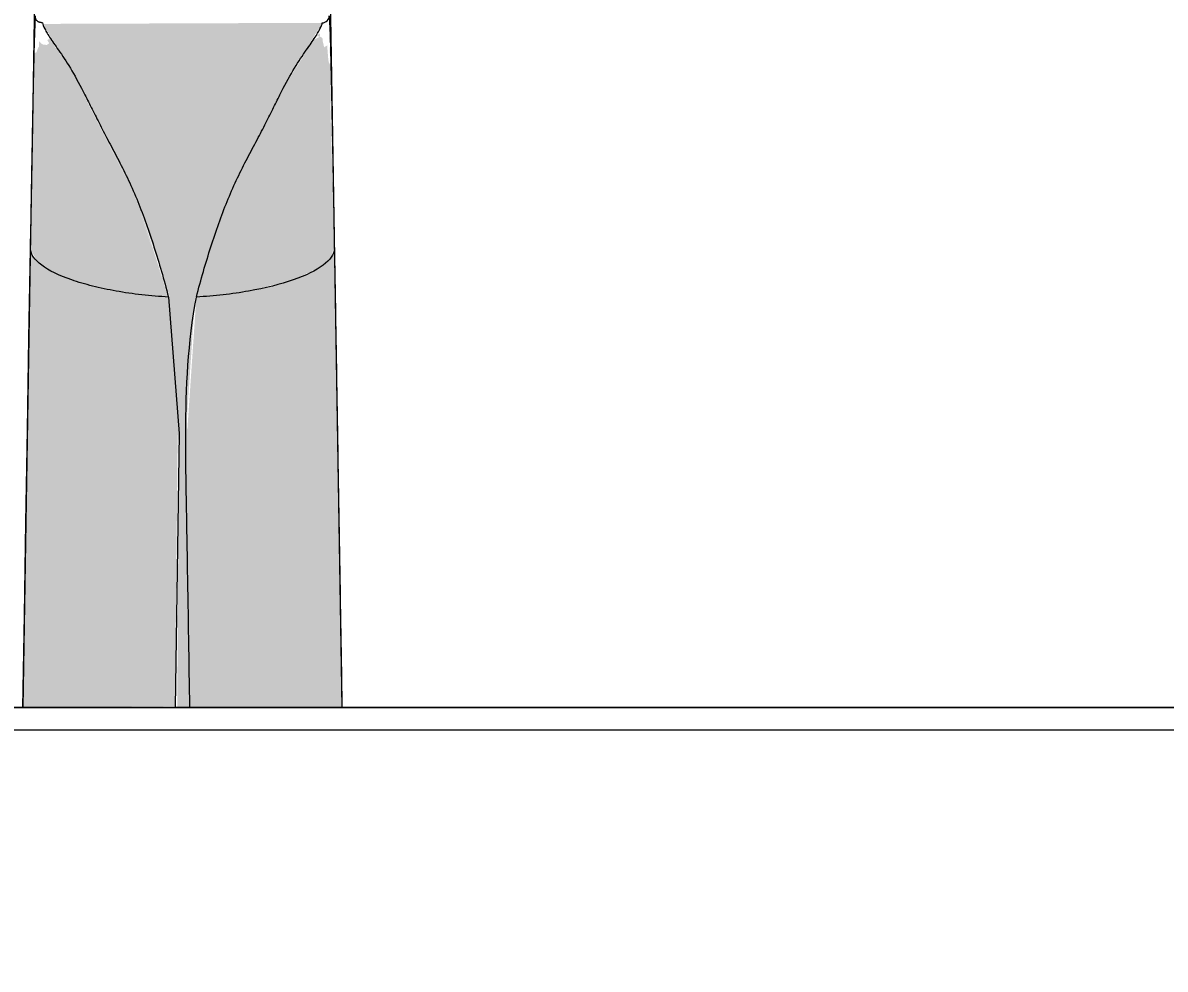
# Model space of a CAD drawing. Header units: millimetres. Extents: x 97900 to 162318, y -1987 to 22028.
# Drawn here: x 149735.8 to 149900, y 9062.4 to 9198.4 of the extents above; entities that cross this region are included whole.
import ezdxf

# ---------------------------------------------------------------- set-up
doc = ezdxf.new("R2010")
doc.units = ezdxf.units.MM
for name, color, linetype, lineweight in [('0-1', 7, 'Continuous', 9), ('A-ANNO-DIMS', 7, 'Continuous', 9), ('A-ANNO-DIMS-25', 7, 'Continuous', 9), ('A-WALL-PATT', 7, 'Continuous', 9), ('P-SANR-FIXT', 7, 'Continuous', 9)]:
    doc.layers.add(name, color=color, linetype=linetype, lineweight=lineweight)
doc.layers.add('0-2', color=7, linetype='Continuous', lineweight=9, transparency=0.7)
doc.layers.add('I-FURN-5', color=7, linetype='Continuous', lineweight=9, true_color=0xc0c0c0)
doc.styles.add('ISOCPEUR_2', font='isocpeur.ttf', dxfattribs={"width": 0.9, "height": 62.5})
doc.dimstyles.new('ISO-2_5_0_9К_БОЛЬШОЙ_1', dxfattribs={"dimscale": 304.8, "dimtxt": 62.248823, "dimasz": 0.123031, "dimexe": 0.098425, "dimexo": 0.246063, "dimgap": 0, "dimtad": 1, "dimdec": 0, "dimrnd": 10, "dimzin": 0, "dimdsep": 46, "dimtxsty": 'ISOCPEUR_2', "dimblk1": 'OBLIQUE', "dimblk2": 'OBLIQUE', "dimsah": 1, "dimcen": 0.09, "dimdle": 0.098425, "dimazin": 0, "dimtfac": 1, "dimtdec": 4, "dimtix": 1, "dimtmove": 0, "dimatfit": 3, "dimfxl": 1, "dimtvp": 1, "dimtolj": 1, "dimtzin": 0, "dimarcsym": 2})

# ---------------------------------------------------------------- blocks, each defined once
blk = doc.blocks.new('смеситель для раковины - Default-30615600-Развертка 3_35-3')
at = {"layer": '0-2'}
h = blk.add_hatch(color=256, dxfattribs=at)
h.paths.add_polyline_path([(17302.28, 9155.27), (17301.04, 9214.01), (17300.98, 9213.57), (17302.03, 9169.34), (17302.28, 9155.66)])
h.paths.add_polyline_path([(17300.98, 9214.11), (17301.03, 9214.25), (17300.97, 9214.25)])
for points in [[(17282.26, 9158.99), (17287.38, 9174.14), (17296.17, 9191.55), (17300.31, 9198.29), (17300.27, 9198.38), (17260.23, 9198.23), (17262.59, 9194.19), (17265.38, 9189.57), (17273.84, 9172.72), (17278.45, 9158.99), (17282.07, 9158.99)], [(17278.25, 9158.99), (17273.23, 9173.94), (17264.1, 9191.91), (17261.12, 9196.1), (17260.85, 9195.9), (17261.1, 9195.43), (17260.74, 9195.2), (17260.23, 9195.27), (17259.96, 9195.41), (17259.64, 9195.75), (17259.64, 9194.88), (17259.55, 9194.89), (17259.25, 9194.1), (17258.96, 9194.06), (17258.89, 9190.87), (17258.46, 9165.74), (17259.32, 9164.26), (17260.88, 9163.06), (17262.98, 9162.01), (17265.92, 9160.99), (17270.74, 9159.84), (17277.55, 9159.05)], [(17257.33, 9100), (17279.19, 9100.23), (17279.6, 9141.75), (17278.25, 9158.99), (17270.74, 9159.84), (17264.34, 9161.45), (17260.8, 9163.1), (17259.32, 9164.26), (17258.86, 9164.7), (17258.42, 9165.52), (17257.37, 9102.76)], [(17286.06, 9100), (17303.19, 9100), (17302.05, 9165.74), (17301.37, 9164.43), (17299.55, 9163.01), (17297.33, 9161.93), (17293.89, 9160.78), (17289.78, 9159.84), (17282.26, 9158.99), (17280.76, 9136.91), (17281.33, 9100)], [(17281.33, 9100), (17280.92, 9141.84), (17282.07, 9158.99), (17278.26, 9158.99), (17279.75, 9136.91), (17279.51, 9100), (17281.29, 9100)], [(17279.19, 9100), (17279.19, 9100), (17279.19, 9100)]]:
    blk.add_hatch(color=256, dxfattribs=at).paths.add_polyline_path(points)
h = blk.add_hatch(color=256, dxfattribs=at)
h.paths.add_polyline_path([(17301.46, 9193.08), (17301.32, 9192.11), (17301.44, 9192.95)])
h.paths.add_polyline_path([(17282.26, 9158.99), (17289.78, 9159.84), (17296.27, 9161.49), (17299.89, 9163.21), (17301.37, 9164.43), (17301.65, 9164.7), (17302.08, 9166.56), (17301.52, 9186.46), (17301.57, 9187.37), (17301.6, 9192.11), (17301.29, 9192.73), (17301.22, 9193.15), (17301.1, 9194.62), (17301.1, 9195.15), (17300.62, 9194.88), (17300.55, 9195.24), (17300.41, 9195.77), (17300.39, 9196.13), (17300.27, 9196.29), (17300.02, 9196.39), (17299.1, 9195.95), (17294.93, 9189.17), (17286.68, 9172.72), (17282.36, 9159.31)])
h.paths.add_polyline_path([(17300.02, 9196.39), (17300.02, 9196.87), (17299.53, 9196.5)])
h = blk.add_hatch(color=256, dxfattribs=at)
h.paths.add_polyline_path([(17278.25, 9158.99), (17278.15, 9159.31), (17273.24, 9173.94), (17274.17, 9171.67), (17278.15, 9159.31)])
h.paths.add_polyline_path([(17268.4, 9183.73), (17263.31, 9193.12), (17265.38, 9189.56), (17267.91, 9184.68)])
h = blk.add_hatch(color=256, dxfattribs=at)
h.paths.add_polyline_path([(17284.81, 9166.9), (17287.38, 9174.14), (17286.33, 9171.64), (17285.1, 9167.82)])
h.paths.add_polyline_path([(17292.43, 9184.33), (17297.43, 9193.44), (17294.93, 9189.17), (17293.01, 9185.46)])
at = {"layer": '0-1'}
for p, q in [((17259.15, 9210.55), (17258.71, 9183.84)), ((17301.37, 9210.55), (17301.79, 9185)), ((17301.79, 9185), (17302.08, 9167.61)), ((17258.7, 9183.73), (17258.44, 9167.88)), ((17258.44, 9167.88), (17257.32, 9100)), ((17302.08, 9167.61), (17303.19, 9100))]:
    blk.add_line(p, q, dxfattribs=at)
at = {"layer": 'P-SANR-FIXT'}
for p, q in [((17257.32, 9100), (17257.32, 9100)), ((17257.32, 9100), (17257.32, 9100)), ((17281.33, 9100), (17279.19, 9100)), ((17303.19, 9100), (17303.19, 9100))]:
    blk.add_line(p, q, dxfattribs=at)
at = {"layer": 'P-SANR-FIXT', "flags": 128}
for points in [[(17257.32, 9100), (17257.54, 9113.3), (17257.76, 9126.6), (17257.98, 9139.9), (17258.2, 9153.09), (17258.42, 9165.85)], [(17278.26, 9158.99), (17279.79, 9139.37), (17279.51, 9119.68), (17279.19, 9100)], [(17279.19, 9100), (17272.4, 9100), (17266.3, 9100), (17261.49, 9100), (17258.4, 9100), (17257.32, 9100)]]:
    blk.add_lwpolyline(points, dxfattribs=at)
at = {"layer": 'P-SANR-FIXT'}
for points, knots in [([(17258.79, 9186.4), (17258.79, 9186.53), (17258.81, 9187.1), (17258.82, 9188.02), (17258.85, 9189.1), (17258.86, 9189.95), (17258.88, 9190.63), (17258.89, 9191.14), (17258.9, 9191.66), (17258.92, 9192.36), (17258.94, 9193.21), (17258.96, 9194.2), (17258.98, 9195.1), (17259.01, 9195.93), (17259.03, 9196.71), (17259.06, 9197.41), (17259.08, 9198), (17259.1, 9198.49), (17259.13, 9199.02), (17259.14, 9199.28), (17259.15, 9199.4)], [0.4178181, 0.4178181, 0.4178181, 0.4178181, 0.4285714, 0.4642857, 0.5, 0.5357143, 0.5535714, 0.5714286, 0.5892857, 0.6071429, 0.6428571, 0.6785714, 0.7142857, 0.75, 0.7857143, 0.8214286, 0.8571429, 0.8928571, 0.9285714, 1, 1, 1, 1]), ([(17260.16, 9198.38), (17260.11, 9198.39), (17260.01, 9198.4), (17259.88, 9198.43), (17259.76, 9198.45), (17259.67, 9198.48), (17259.58, 9198.51), (17259.51, 9198.54), (17259.44, 9198.59), (17259.37, 9198.65), (17259.33, 9198.7), (17259.29, 9198.73), (17259.26, 9198.75), (17259.23, 9198.75), (17259.2, 9198.77), (17259.17, 9198.89), (17259.16, 9199.1), (17259.15, 9199.26), (17259.16, 9199.4)], [0, 0, 0, 0, 0.1, 0.19375, 0.25, 0.3, 0.35, 0.4, 0.45, 0.525, 0.575, 0.6125, 0.65, 0.7, 0.75, 0.85, 0.9, 1, 1, 1, 1]), ([(17260.15, 9198.38), (17260.18, 9198.16), (17260.41, 9197.58), (17261.2, 9196.22), (17262.59, 9194.27), (17264.36, 9191.65), (17265.89, 9188.75), (17267.27, 9185.99), (17268.39, 9183.74), (17269.67, 9181.29), (17271.1, 9178.63), (17272.54, 9175.77), (17273.86, 9172.75), (17275.04, 9169.57), (17276.56, 9165.1), (17277.6, 9161.5), (17278.25, 9158.99)], [0, 0, 0, 0, 0.1, 0.2, 0.3, 0.4, 0.5, 0.55, 0.6, 0.65, 0.7, 0.75, 0.8, 0.85, 0.9, 1, 1, 1, 1]), ([(17282.26, 9158.99), (17282.91, 9161.5), (17283.96, 9165.1), (17285.48, 9169.57), (17286.66, 9172.75), (17287.98, 9175.77), (17289.42, 9178.63), (17290.84, 9181.29), (17292.13, 9183.74), (17293.24, 9185.99), (17294.63, 9188.75), (17296.16, 9191.65), (17297.92, 9194.27), (17299.31, 9196.22), (17300.1, 9197.58), (17300.33, 9198.16), (17300.36, 9198.38)], [0, 0, 0, 0, 0.1, 0.15, 0.2, 0.25, 0.3, 0.35, 0.4, 0.45, 0.5, 0.6, 0.7, 0.8, 0.9, 1, 1, 1, 1]), ([(17301.36, 9199.4), (17301.37, 9199.25), (17301.38, 9199.01), (17301.4, 9198.65), (17301.41, 9198.35), (17301.43, 9198.07), (17301.44, 9197.8), (17301.45, 9197.51), (17301.47, 9197.22), (17301.47, 9196.95), (17301.48, 9196.65), (17301.5, 9196.23), (17301.51, 9195.65), (17301.54, 9194.8), (17301.56, 9193.73), (17301.59, 9192.43), (17301.63, 9190.96), (17301.66, 9189.28), (17301.69, 9188.04), (17301.7, 9187.37)], [0, 0, 0, 0, 0.0833333, 0.125, 0.1666667, 0.2083333, 0.25, 0.2916667, 0.3125, 0.3333333, 0.3541667, 0.375, 0.4166667, 0.4583333, 0.5, 0.5416667, 0.5833333, 0.625, 0.6666667, 0.6666667, 0.6666667, 0.6666667]), ([(17258.75, 9184.01), (17258.75, 9184.51), (17258.77, 9185.18), (17258.78, 9185.83), (17258.78, 9186.01)], [0.35714286, 0.35714286, 0.35714286, 0.35714286, 0.39285714, 0.40735745, 0.40735745, 0.40735745, 0.40735745]), ([(17258.42, 9165.85), (17258.47, 9168.65), (17258.56, 9173.95), (17258.67, 9179.83), (17258.72, 9182.91), (17258.74, 9183.85)], [0, 0, 0, 0, 0.1428571, 0.2857143, 0.3532004, 0.3532004, 0.3532004, 0.3532004]), ([(17278.26, 9158.99), (17276.97, 9159.06), (17274.4, 9159.27), (17270.69, 9159.81), (17267.27, 9160.54), (17263.24, 9161.72), (17259.59, 9163.53), (17258.46, 9165.09), (17258.42, 9165.85)], [0, 0, 0, 0, 0.125, 0.25, 0.375, 0.5, 0.75, 1, 1, 1, 1]), ([(17302.09, 9165.85), (17302.02, 9164.34), (17298.73, 9161.91), (17291.06, 9159.99), (17286.11, 9159.27), (17283.55, 9159.06), (17282.26, 9158.99)], [0, 0, 0, 0, 0.5, 0.75, 0.875, 1, 1, 1, 1]), ([(17302.09, 9165.85), (17302.16, 9162.31), (17302.25, 9156.96), (17302.37, 9149.76), (17302.46, 9144.32), (17302.55, 9138.82), (17302.64, 9133.28), (17302.73, 9127.71), (17302.82, 9122.16), (17302.92, 9116.62), (17303.04, 9109.23), (17303.13, 9103.69), (17303.19, 9100)], [0, 0, 0, 0, 0.166667, 0.25, 0.333333, 0.416667, 0.5, 0.583333, 0.666667, 0.75, 0.833333, 1, 1, 1, 1]), ([(17281.33, 9100), (17281.22, 9106.56), (17281.06, 9116.4), (17280.84, 9129.53), (17280.6, 9142.65), (17281.06, 9152.52), (17282.26, 9158.99)], [-1, -1, -1, -1, -0.666667, -0.5, -0.333333, 0, 0, 0, 0]), ([(17257.32, 9100), (17257.34, 9100), (17257.99, 9100), (17260.26, 9100), (17262.53, 9100), (17265.37, 9100), (17268.65, 9100), (17272.32, 9100), (17275.75, 9100), (17278.71, 9100), (17282.13, 9100), (17286.22, 9100), (17290.26, 9100), (17293.07, 9100), (17295.09, 9100), (17296.94, 9100), (17299.06, 9100), (17302.15, 9100), (17303.17, 9100), (17303.19, 9100)], [0, 0, 0, 0, 0.111111, 0.166667, 0.222222, 0.277778, 0.333333, 0.388889, 0.444444, 0.479167, 0.513889, 0.583333, 0.652778, 0.6875, 0.722222, 0.756944, 0.791667, 0.861111, 1, 1, 1, 1]), ([(17257.32, 9100), (17257.34, 9100), (17257.99, 9100), (17260.26, 9100), (17262.53, 9100), (17265.37, 9100), (17268.65, 9100), (17272.32, 9100), (17275.75, 9100), (17278.71, 9100), (17282.13, 9100), (17286.22, 9100), (17290.26, 9100), (17293.07, 9100), (17295.09, 9100), (17296.94, 9100), (17299.06, 9100), (17302.15, 9100), (17303.17, 9100), (17303.19, 9100)], [0, 0, 0, 0, 0.111111, 0.166667, 0.222222, 0.277778, 0.333333, 0.388889, 0.444444, 0.479167, 0.513889, 0.583333, 0.652778, 0.6875, 0.722222, 0.756944, 0.791667, 0.861111, 1, 1, 1, 1]), ([(17258.68, 9100), (17259.13, 9100), (17260.26, 9100), (17262.53, 9100), (17265.37, 9100), (17268.65, 9100), (17272.32, 9100), (17275.75, 9100), (17278.03, 9100), (17279.02, 9100), (17279.17, 9100)], [0.1111111, 0.1111111, 0.1111111, 0.1111111, 0.1666667, 0.2222222, 0.2777778, 0.3333333, 0.3888889, 0.4444444, 0.4791667, 0.4852389, 0.4852389, 0.4852389, 0.4852389]), ([(17279.18, 9100), (17279.87, 9100), (17282.28, 9100), (17286.22, 9100), (17290.26, 9100), (17293.07, 9100), (17295.09, 9100), (17296.69, 9100), (17297.57, 9100), (17297.88, 9100)], [0.4852907, 0.4852907, 0.4852907, 0.4852907, 0.5138889, 0.5833333, 0.6527778, 0.6875, 0.7222222, 0.7569444, 0.7777778, 0.7777778, 0.7777778, 0.7777778]), ([(17303.19, 9100), (17303.2, 9100), (17302.45, 9100), (17299.33, 9100), (17292.82, 9100), (17285.96, 9100), (17281.33, 9100)], [-1, -1, -1, -1, -0.8, -0.6, -0.4, 0, 0, 0, 0]), ([(17303.19, 9100), (17303.2, 9100), (17302.45, 9100), (17299.33, 9100), (17292.82, 9100), (17285.96, 9100), (17281.33, 9100)], [-1, -1, -1, -1, -0.8, -0.6, -0.4, 0, 0, 0, 0]), ([(17297.88, 9100), (17298.09, 9100), (17299.32, 9100), (17300.74, 9100), (17301.62, 9100), (17301.84, 9100)], [0.7777778, 0.7777778, 0.7777778, 0.7777778, 0.7916667, 0.8611111, 0.8888889, 0.8888889, 0.8888889, 0.8888889])]:
    blk.add_open_spline(points, degree=3, knots=knots, dxfattribs=at)
for points in [[(17300.36, 9198.38), (17300.62, 9198.38), (17301.14, 9198.61), (17301.36, 9199.14), (17301.36, 9199.4)], [(17301.7, 9187.37), (17301.73, 9186.05), (17301.78, 9183.1), (17301.85, 9179.68), (17301.88, 9177.87)], [(17258.78, 9186.01), (17258.79, 9186.14), (17258.79, 9186.27), (17258.79, 9186.4)], [(17301.88, 9177.87), (17301.95, 9174.26), (17302.02, 9170.27), (17302.09, 9165.85)], [(17257.32, 9100), (17257.34, 9100), (17257.62, 9100), (17258.19, 9100)], [(17302.33, 9100), (17302.9, 9100), (17303.18, 9100), (17303.19, 9100)]]:
    blk.add_open_spline(points, degree=3, dxfattribs=at)
blk = doc.blocks.new('Мойка кухонная - Раковина Roca Victoria-N Unik 600х460 мм-30768662-Развертка 3_35-3')
at = {"layer": 'P-SANR-FIXT'}
for p, q in [((17550.82, 9100), (17010.82, 9100)), ((16996.71, 9096.82), (17564.37, 9096.82))]:
    blk.add_line(p, q, dxfattribs=at)
blk = doc.blocks.new('DIMBLOCK58-Развертка 3_35-3')
at = {"layer": 'A-ANNO-DIMS-25'}
for p, q in [((149459.35, 9175), (149459.35, 9469.38)), ((149758.79, 9325), (149758.79, 9469.38)), ((149459.35, 9439.38), (149758.79, 9439.38)), ((149459.35, 9439.38), (149459.35, 9175)), ((149758.79, 9439.38), (149758.79, 9325))]:
    blk.add_line(p, q, dxfattribs=at)
at = {"layer": 'A-ANNO-DIMS-25', "lineweight": 20}
for p, q in [((149459.35, 9439.38), (149478.1, 9458.13)), ((149758.79, 9439.38), (149777.54, 9458.13)), ((149459.35, 9439.38), (149440.6, 9420.63)), ((149758.79, 9439.38), (149740.04, 9420.63))]:
    blk.add_line(p, q, dxfattribs=at)
at = {"layer": 'A-ANNO-DIMS-25', "color": 0, "insert": (149549.81, 9521.03), "char_height": 62.5, "width": 142.2146, "attachment_point": 1, "line_spacing_factor": 1.149209, "style": 'ISOCPEUR_2'}
blk.add_mtext('300', dxfattribs=at)
blk = doc.blocks.new('_Oblique')
at = {"color": 0, "linetype": 'ByBlock', "lineweight": -2}
blk.add_line((-0.5, -0.5), (0.5, 0.5), dxfattribs=at)
blk = doc.blocks.new('DIMBLOCK59-Развертка 3_35-3')
at = {"layer": 'A-ANNO-DIMS-25'}
for p, q in [((149758.79, 9325), (149758.79, 9469.38)), ((150059.35, 9175), (150059.35, 9469.38)), ((149758.79, 9439.38), (150089.35, 9439.38)), ((149758.79, 9439.38), (149758.79, 9325)), ((150059.35, 9439.38), (150059.35, 9175))]:
    blk.add_line(p, q, dxfattribs=at)
at = {"layer": 'A-ANNO-DIMS-25', "lineweight": 20}
for p, q in [((149758.79, 9439.38), (149777.54, 9458.13)), ((150059.35, 9439.38), (150078.1, 9458.13)), ((149758.79, 9439.38), (149740.04, 9420.63)), ((150059.35, 9439.38), (150040.6, 9420.63))]:
    blk.add_line(p, q, dxfattribs=at)
at = {"layer": 'A-ANNO-DIMS-25', "color": 0, "insert": (149849.81, 9521.03), "char_height": 62.5, "width": 142.2146, "attachment_point": 1, "line_spacing_factor": 1.149209, "style": 'ISOCPEUR_2'}
blk.add_mtext('300', dxfattribs=at)

msp = doc.modelspace()

# ---------------------------------------------------------------- hatches: boundary and pattern name
at = {"layer": 'A-WALL-PATT'}
h = msp.add_hatch(dxfattribs=at)
h.set_pattern_fill('FP_19', color=256, style=0, pattern_type=2)
h.set_pattern_definition([(90, (148859.35, 8400), (-300, 2e-14), []), (180, (148859.35, 8400), (-4e-14, -300), [])])
h.paths.add_polyline_path([(149617.52, 8400), (150127.5, 8400), (150127.5, 9050), (150659.35, 9050), (150659.35, 10200), (148859.35, 10200), (148859.35, 9050), (149007.5, 9050), (149007.5, 8700), (149159.35, 8700), (149159.35, 8426.92), (149216.98, 8411.52), (149231.34, 8670), (149411.34, 8670), (149426.34, 8400), (149588.03, 8400)])
h.paths.add_polyline_path([(149737.86, 9193.66), (149738.04, 9193.94), (149738.17, 9194.88), (149738.44, 9194.99), (149738.59, 9195.29), (149738.59, 9195.72), (149739.29, 9195.21), (149739.63, 9195.48), (149739.29, 9196.05), (149739.83, 9196.12), (149738.71, 9198.93), (149738.8, 9207.13), (149738.57, 9207.13), (149738.35, 9206.23), (149738.18, 9206.5), (149738.04, 9210.54), (149737.76, 9201.16), (149737.69, 9194.58), (149737.85, 9193.7)])
h.paths.add_polyline_path([(149853.47, 8500), (149459.35, 8500), (149459.35, 9100), (149735.86, 9100), (149737.63, 9190.7), (149737.64, 9191.14), (149737.61, 9202.74), (149738.22, 9222.01), (149738.94, 9243.03), (149738.66, 9242.1), (149738.78, 9244.83), (149738.99, 9245.02), (149738.99, 9245.54), (149778.58, 9245.27), (149779.04, 9230.78), (149780.37, 9182.37), (149781.72, 9100), (150059.35, 9100), (150059.35, 8500)])
h.paths.add_polyline_path([(149779.5, 9183.58), (149780.23, 9187.37), (149779.97, 9186.21), (149779.53, 9183.73)])
h.paths.add_polyline_path([(149779.68, 9192.45), (149780.09, 9193.69), (149779.43, 9209.24), (149778.99, 9208.4), (149778.7, 9204.79), (149778.63, 9204.49), (149778.8, 9198.2), (149778.06, 9196.59), (149778.8, 9196.92), (149778.8, 9196.29), (149778.84, 9195.98), (149779.15, 9195.96), (149779.33, 9196.13), (149779.36, 9195.15), (149779.55, 9194.87), (149779.79, 9194.87), (149779.7, 9192.59)])
h.paths.add_polyline_path([(149777.74, 9196.12), (149778, 9196.51), (149777.88, 9196.39), (149777.79, 9196.22)])
h.paths.add_polyline_path([(149738.04, 9212.51), (149738.53, 9213.03), (149738.06, 9213.87), (149738.05, 9212.9)])
h.paths.add_polyline_path([(149779.53, 9212.51), (149779.24, 9213.27), (149779.24, 9212.93), (149779.47, 9212.58)])
h.paths.add_polyline_path([(149779.18, 9213.9), (149779.5, 9214.25), (149779.27, 9214.18), (149779.18, 9213.97)])
h.paths.add_polyline_path([(149738.49, 9214.56), (149738.32, 9214.74), (149738.39, 9214.59)])
h.paths.add_polyline_path([(149738.53, 9214.85), (149738.39, 9215.15), (149738.08, 9215.22), (149738.1, 9214.93), (149738.39, 9214.88)])
h.paths.add_polyline_path([(149992.53, 9217.45), (149937.53, 9217.45), (149937.53, 9348.38), (149949.4, 9348.38), (149949.4, 9361.7), (149949.9, 9362.2), (149956.45, 9362.49), (149956.74, 9363.19), (149956.74, 9372.85), (149955.37, 9372.85), (149954.87, 9373.35), (149954.87, 9395.64), (149955.37, 9396.14), (149960.19, 9396.65), (149965.03, 9396.82), (149973.32, 9396.29), (149974.69, 9396.14), (149975.19, 9395.64), (149975.19, 9373.35), (149974.69, 9372.85), (149973.32, 9372.85), (149973.61, 9362.49), (149974.31, 9362.2), (149980.16, 9362.2), (149980.66, 9361.7), (149980.66, 9348.38), (149992.53, 9348.38)])
h.paths.add_polyline_path([(149738.34, 9239.72), (149738.4, 9243.11), (149738.34, 9239.83)])

# ---------------------------------------------------------------- linework, layer by layer
at = {"layer": 'I-FURN-5'}
msp.add_line((149459.35, 9100), (150059.35, 9100), dxfattribs=at)

# ---------------------------------------------------------------- block references
at = {"layer": 'P-SANR-FIXT'}
for name in ['смеситель для раковины - Default-30615600-Развертка 3_35-3', 'Мойка кухонная - Раковина Roca Victoria-N Unik 600х460 мм-30768662-Развертка 3_35-3']:
    msp.add_blockref(name, (132478.53, 0), dxfattribs=at)

# ---------------------------------------------------------------- dimensions: what is measured, and where the dimension line sits
at = {"layer": 'A-ANNO-DIMS'}
for base, p1, p2, override, picture, middle in [((149758.79, 9439.38), (149459.35, 9100), (149758.79, 9250), {"dimpost": '<>', "dimfxl": 334.907176}, 'DIMBLOCK58-Развертка 3_35-3', (149609.07, 9470.63)), ((150059.35, 9439.38), (149758.79, 9250), (150059.35, 9100), {"dimpost": '<>', "dimfxl": 335.913406}, 'DIMBLOCK59-Развертка 3_35-3', (149909.07, 9470.63))]:
    dim = msp.add_linear_dim(base=base, p1=p1, p2=p2, dimstyle='ISO-2_5_0_9К_БОЛЬШОЙ_1', override=override, dxfattribs=at)
    dim.commit()
    dim.dimension.update_dxf_attribs({"geometry": picture, "text_midpoint": middle})

doc.saveas('drawing.dxf')
